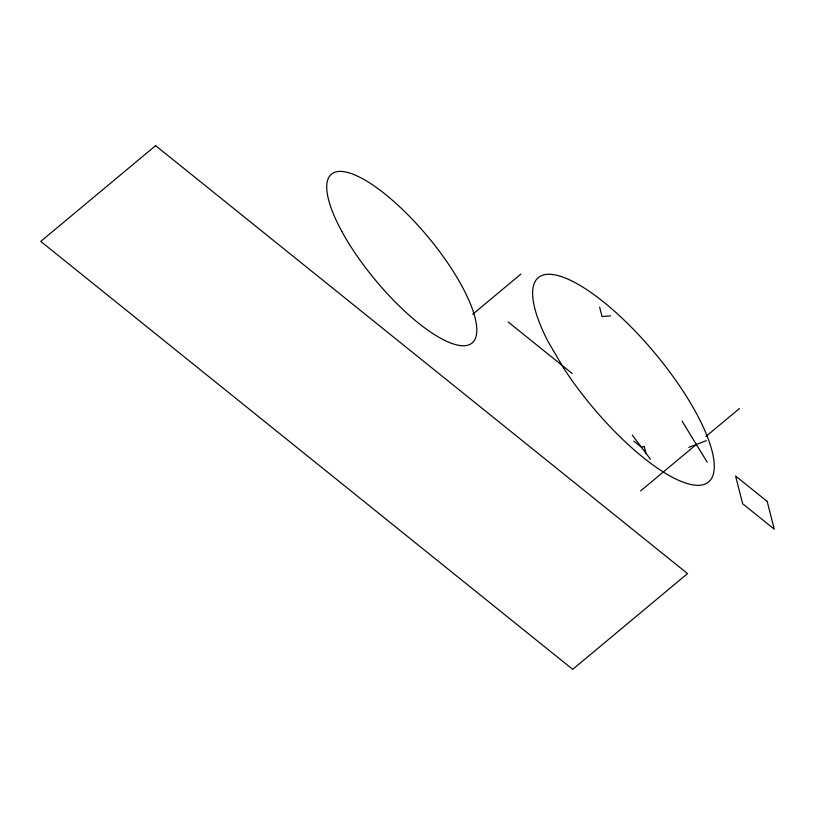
<?xml version="1.0" encoding="UTF-8"?>
<svg xmlns="http://www.w3.org/2000/svg" width="815" height="815" viewBox="0 0 815 815"><rect width="100%" height="100%" fill="white"/><g stroke="black" fill="none" stroke-linecap="round" stroke-linejoin="round"><path stroke-width="1.22" d="M472.751 314.233L520.907 274.085M640.6 490.925L696.346 444.46M705.912 436.473L739.419 408.549M688.757 447.353L706.34 440.64M610.588 315.884L602.03 316.556L599.606 307.061M508.163 321.986L572.212 373.514M633.785 441.139L641.497 447.333L644.217 446.345L645.979 453.272M632.246 435.088L650.462 459.202M682.063 421.1L707.186 462.187M155.604 145.651L40.75 241.403L572.701 669.349L687.554 573.597L155.604 145.651M767.19 501.449L735.578 476.021L742.638 503.731L774.25 529.159L767.19 501.449M563.542 368.023L547.914 341.291A132.988 41.198 50.2 0 1 609.651 307.011A132.988 41.198 50.2 0 1 710.67 479.76A132.988 41.198 50.2 0 1 563.542 368.023M341.872 231.491A109.862 34.026 50.2 0 0 470.887 343.869A109.862 34.026 50.2 0 0 392.626 200.409A109.862 34.026 50.2 0 0 341.872 231.491"/></g></svg>
